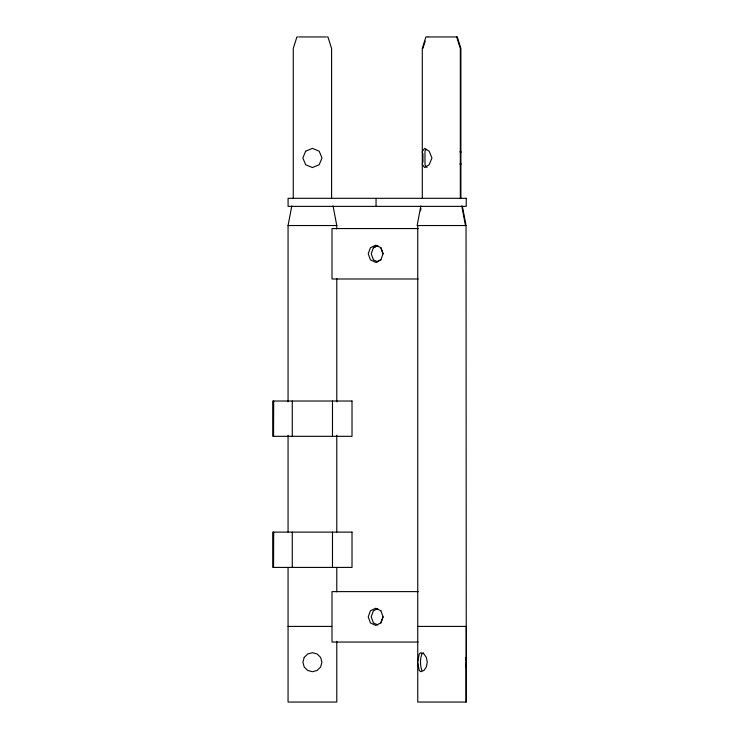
<?xml version="1.0" encoding="UTF-8"?>
<svg xmlns="http://www.w3.org/2000/svg" width="739" height="739" viewBox="0 0 739 739"><rect width="100%" height="100%" fill="white"/><g stroke="black" fill="none" stroke-linecap="round" stroke-linejoin="round"><path stroke-width="1.11" d="M462.392 206.255L466.041 225.534L466.281 702.05L417.747 702.05L417.747 225.534M422.93 162.312L422.93 153.629M428.093 36.95L457.284 36.95L460.896 48.469L460.896 198.311M422.292 198.311L422.292 48.469L425.904 36.95L427.807 36.95M456.711 36.95L460.323 48.469L460.323 198.311M417.747 661.544L419.244 653.987L420.805 652.713L424.001 653.987L426.338 657.461L427.262 662.218L426.338 666.966L424.001 670.439L420.805 671.714L419.244 670.439L417.747 662.883M465.912 666.966L466.281 662.883M422.292 152.539L422.468 151.19L424.639 148.391L429.156 151.19L431.945 157.97L429.156 164.742L424.639 167.55L422.468 164.742L422.292 163.393M460.148 164.742L460.323 163.393M460.711 164.742L460.896 163.393M420.851 205.932L417.138 225.534L466.041 225.534M420.537 210.791L420.962 208.518M288.062 401.785L288.062 225.534L291.803 205.932M422.893 48.469L425.193 41.135M373.435 247.713L377.814 245.625L373.389 247.713L371.218 253.773L373.435 259.842L377.814 261.929M380.862 622.894L383.033 616.834M426.338 149.26L424.99 150.996L424.99 164.945L427.003 167.55M423.429 652.713L421.867 653.987C420.02 659.151 420.02 665.276 421.867 670.439M376.484 261.929L380.862 259.842L383.088 253.773L380.908 247.713L375.661 245.2L370.415 247.713L368.234 253.773L370.415 259.842L375.661 262.345L380.908 259.842M377.814 608.677L373.389 610.774L371.218 616.834L373.435 622.894L377.814 624.991M298.085 36.95L296.902 36.95L293.263 48.469L293.263 198.311M299.101 36.95L325.742 36.95M326.758 36.95L327.94 36.95L331.58 48.469L331.58 198.311M288.062 225.534L336.781 225.534L336.781 228.998M418.182 228.563L331.996 228.563L331.996 278.991L418.182 278.991M418.182 591.616L331.996 591.616L331.996 642.043L418.182 642.043M288.062 626.413L331.756 626.413M417.747 626.413L466.281 626.413L466.281 661.544L465.912 657.461M380.908 610.774L375.661 608.262L370.415 610.774L368.234 616.834L370.415 622.894L375.661 625.406L380.908 622.894L383.088 616.834L380.862 610.774M380.862 247.713L383.033 253.773M461.773 205.932L465.478 225.534M333.04 205.932L336.781 225.534M460.711 151.19L460.896 152.539M460.148 151.19L460.323 152.539M466.032 662.218L466.041 702.05M376.049 198.311L376.049 206.375M336.781 278.529L336.781 401.785M336.781 435.188L336.781 531.951M336.781 567.663L336.781 591.856M336.781 641.313L336.781 702.05L288.062 702.05L288.062 567.663M332.485 401.018L332.485 436.315M332.485 532.117L332.485 567.413M292.274 401.018L292.274 436.315M292.274 532.117L292.274 567.413M288.062 435.188L288.062 531.951M273.679 401.018L273.55 436.315M273.679 532.117L273.55 567.413M304.191 657.461L302.925 662.218L304.191 666.966L307.673 670.439L312.421 671.714L317.17 670.439L320.652 666.966L321.918 662.218L320.652 657.461L317.17 653.987L312.421 652.713L307.673 653.987L304.191 657.461M305.65 151.19L302.842 157.97L305.65 164.742L312.421 167.55L319.193 164.742L322.001 157.97L319.193 151.19L312.421 148.391L305.65 151.19M466.226 198.311L288.081 198.311L288.081 206.375L466.226 206.375L466.226 198.311M352.013 401.018L272.719 401.018L272.719 436.315L352.013 436.315L352.013 401.018M352.013 532.117L272.719 532.117L272.719 567.413L352.013 567.413L352.013 532.117"/></g></svg>
